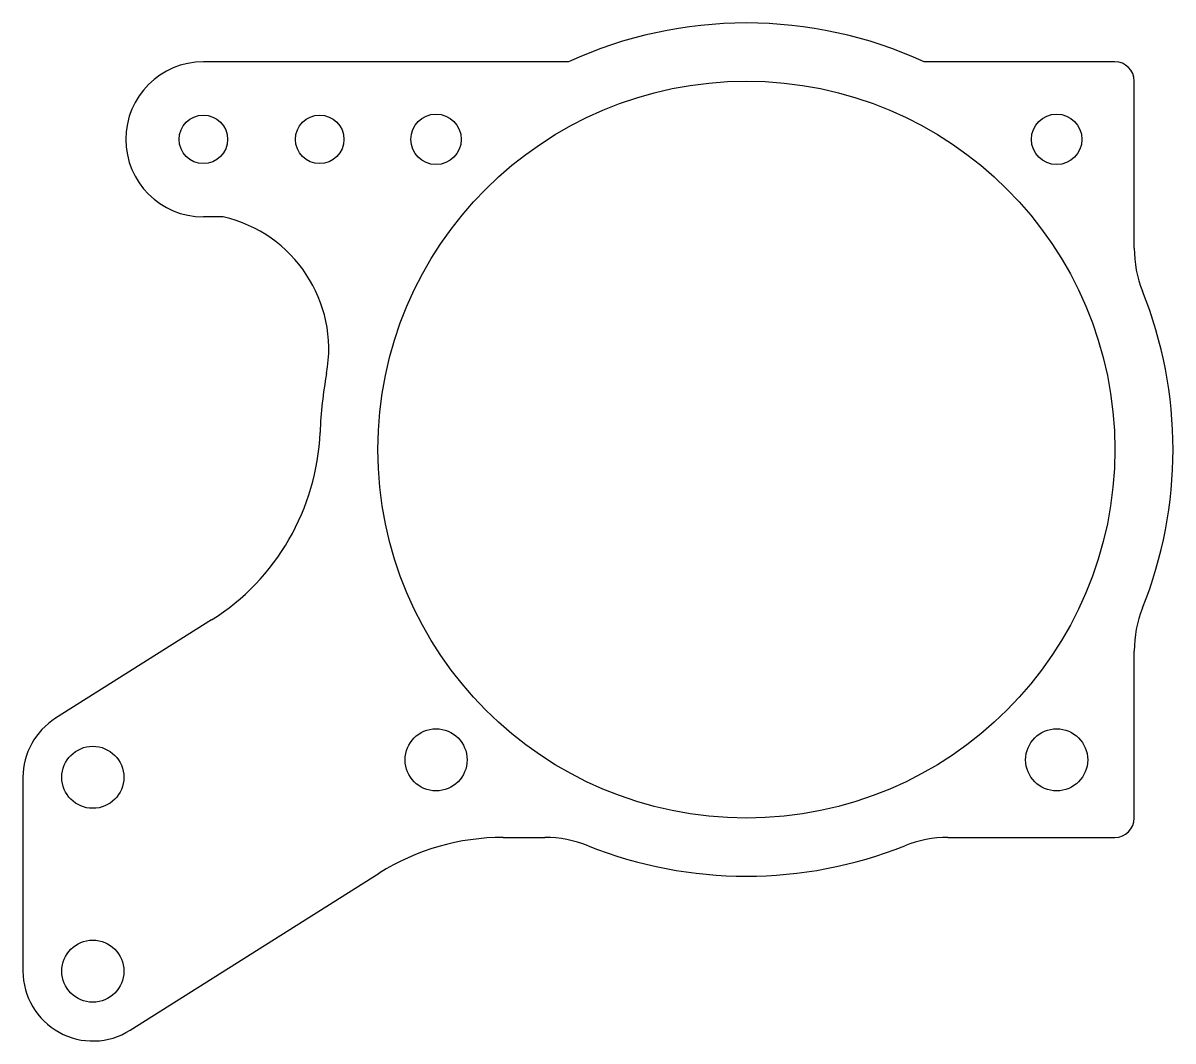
# Model space of a CAD drawing. Extents: x -37.3 to 22, y -30.5 to 22.
import ezdxf

# ---------------------------------------------------------------- set-up
doc = ezdxf.new("R2010")
doc.units = 0
doc.layers.get('0').update_dxf_attribs({"linetype": 'CONTINUOUS'})

msp = doc.modelspace()

# ---------------------------------------------------------------- linework, layer by layer
at = {"color": 7, "linetype": 'CONTINUOUS'}
for p, q in [((-9.165, 20), (-28, 20)), ((19, 20), (9.165, 20)), ((20, 10.392), (20, 19)), ((-26.976, 12), (-28, 12)), ((-27.574, -8.784), (-35.619, -13.854)), ((20, -19), (20, -10.392)), ((-37.3, -16.9), (-37.3, -26.9)), ((-12.534, -20), (-10.392, -20)), ((10.392, -20), (19, -20)), ((-31.781, -29.946), (-18.932, -21.848))]:
    msp.add_line(p, q, dxfattribs=at)
for centre, radius in [((0, 0), 19), ((-28, 16), 1.25), ((-22, 16), 1.25), ((-16, 16), 1.3), ((16, 16), 1.3), ((-16, -16), 1.6), ((16, -16), 1.6), ((-33.7, -16.9), 1.6), ((-33.7, -26.9), 1.6)]:
    msp.add_circle(centre, radius, dxfattribs=at)
for centre, radius, start, end in [((0, 0), 22, 65.38002, 114.61998), ((-28, 16), 4, 90, 270), ((19, 19), 1, 0, 90), ((-28.534, 5.176), 7, 349.71912, 77.13418), ((26, 10.392), 6, 180, 201.78679), ((0, 0), 22, 338.21321, 21.78679), ((0, 0), 22, 169.71912, 177.69401), ((-33.972, 1.368), 12, 302.22096, 357.69401), ((26, -10.392), 6, 158.21321, 180), ((-33.7, -16.9), 3.6, 122.22096, 180), ((19, -19), 1, 270, 0), ((-12.534, -32), 12, 90, 122.22096), ((-10.392, -26), 6, 68.21321, 90), ((10.392, -26), 6, 90, 111.78679), ((0, 0), 22, 248.21321, 291.78679), ((-33.7, -26.9), 3.6, 180, 302.22096)]:
    msp.add_arc(centre, radius, start, end, dxfattribs=at)

doc.saveas('drawing.dxf')
